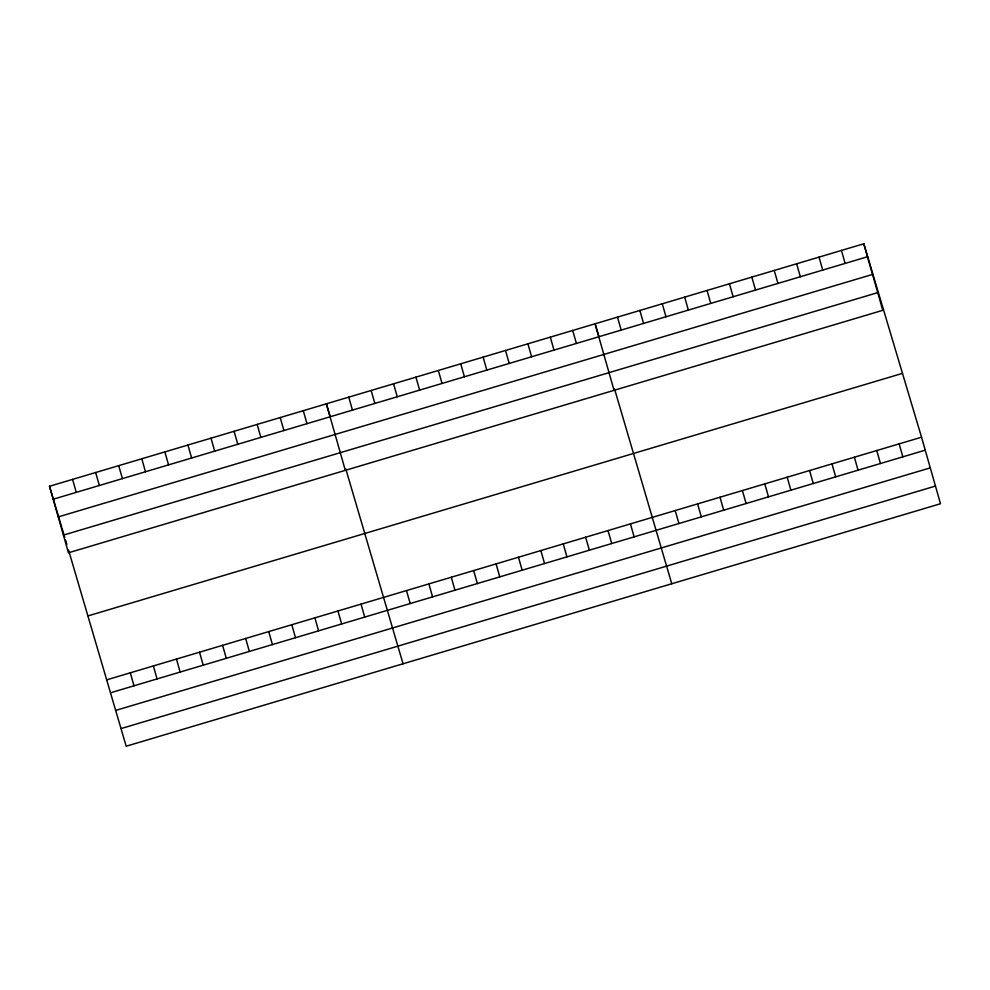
<?xml version="1.0" encoding="UTF-8"?>
<svg xmlns="http://www.w3.org/2000/svg" width="990" height="990" viewBox="0 0 990 990"><rect width="100%" height="100%" fill="white"/><g stroke="black" fill="none" stroke-linecap="round" stroke-linejoin="round"><path stroke-width="1.49" d="M863.812 243.775L882.771 310.315L68.459 552.791L49.5 486.263L863.812 243.775L921.541 437.209L940.5 503.737L126.188 746.225L68.545 550.093M53.2 499.232L867.512 256.744M58.237 516.904L872.549 274.428M63.422 535.12L877.734 292.632M88.184 615.854L902.496 373.366M107.229 679.685L921.541 437.209M110.93 692.666L925.242 450.178M115.966 710.337L930.278 467.862M121.151 728.553L935.463 486.065M598.9 336.563L595.089 323.792L614.048 390.332M614.58 389.082L671.777 583.766M330.177 416.58L326.366 403.809L345.324 470.349M345.857 469.111L403.054 663.783M49.5 486.263L55.848 507.536M56.269 508.959L61.776 527.398M62.197 528.808L64.746 537.322M65.588 540.156L66.862 544.413M899.155 443.867L902.843 456.848M841.426 250.445L845.113 263.414M876.756 450.537L880.457 463.518M819.027 257.115L822.727 270.084M854.37 457.207L858.058 470.188M796.628 263.773L800.328 276.755M831.971 463.877L835.671 476.858M774.242 270.443L777.942 283.425M809.573 470.547L813.273 483.528M751.843 277.113L755.543 290.095M787.186 477.217L790.886 490.186M729.457 283.784L733.145 296.765M764.787 483.887L768.488 496.856M707.058 290.454L710.758 303.423M742.401 490.545L746.089 503.526M684.672 297.124L688.359 310.093M720.002 497.215L723.702 510.196M662.273 303.794L665.973 316.763M697.604 503.885L701.304 516.867M639.874 310.452L643.574 323.433M675.217 510.555L678.917 523.537M617.488 317.122L621.175 330.103M630.432 523.896L634.12 536.865M572.703 330.462L576.39 343.443M608.033 530.566L611.733 543.535M550.304 337.132L554.004 350.101M585.647 537.224L589.335 550.205M527.905 343.802L531.605 356.771M563.248 543.894L566.948 556.875M505.519 350.472L509.219 363.441M540.849 550.564L544.55 563.545M483.12 357.13L486.82 370.111M518.463 557.234L522.151 570.215M460.734 363.8L464.421 376.782M496.064 563.904L499.764 576.873M438.335 370.47L442.035 383.452M473.678 570.574L477.366 583.543M415.936 377.14L419.636 390.122M451.279 577.244L454.979 590.213M393.55 383.811L397.25 396.78M428.88 583.902L432.581 596.883M371.151 390.481L374.851 403.45M406.494 590.572L410.194 603.554M348.765 397.151L352.452 410.12M361.028 604.11L364.728 617.092M303.299 410.689L306.987 423.658M337.949 610.991L341.649 623.96M280.219 417.557L283.92 430.526M314.882 617.859L318.582 630.828M257.153 424.425L260.853 437.407M291.815 624.727L295.503 637.709M234.073 431.293L237.773 444.275M268.736 631.595L272.436 644.577M211.006 438.162L214.706 451.143M245.669 638.463L249.356 651.445M187.939 445.03L191.627 458.011M222.589 645.332L226.289 658.313M164.86 451.91L168.56 464.879M199.522 652.212L203.222 665.181M141.793 458.778L145.481 471.747M176.443 659.08L180.143 672.049M118.713 465.647L122.414 478.628M153.376 665.948L157.076 678.93M95.646 472.515L99.347 485.496M130.309 672.816L133.996 685.798M72.567 479.383L76.267 492.364"/></g></svg>
